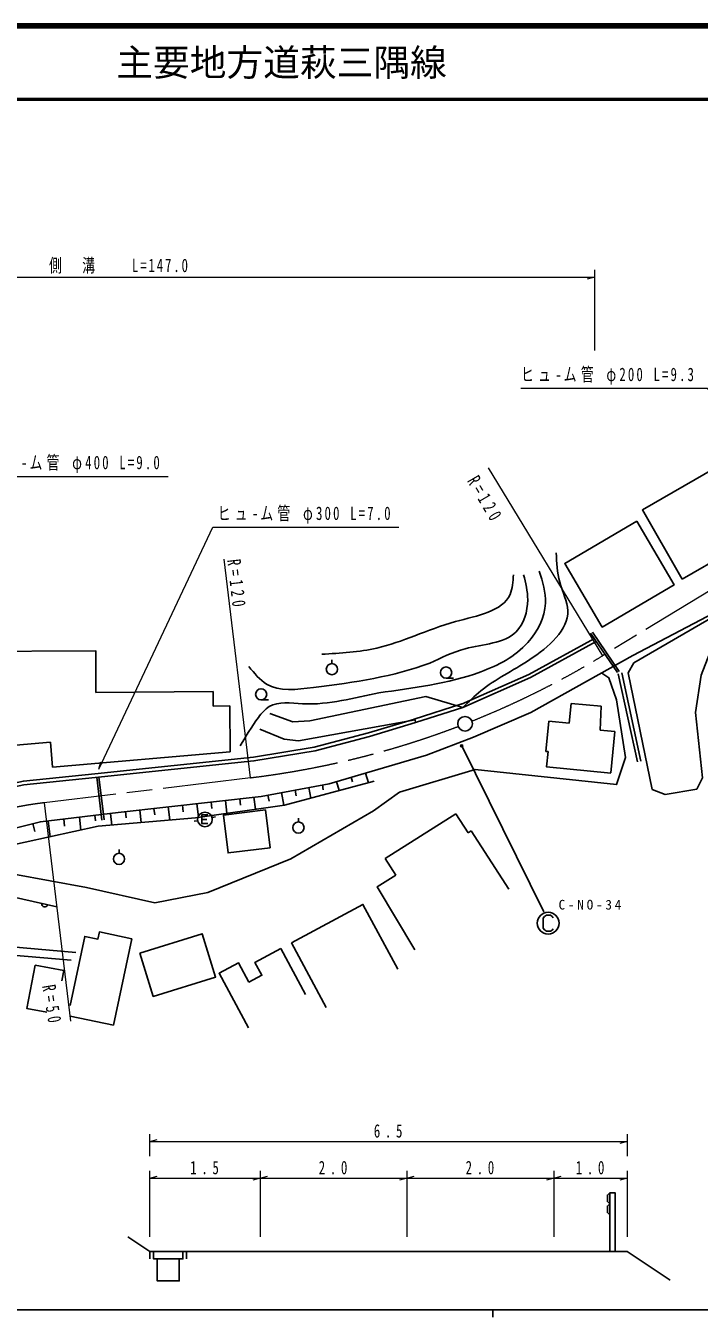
# Model space of a CAD drawing. Units: millimetres, scale not verified. Extents: x 40000 to 680000, y 20000 to 380000.
# Drawn here: x 204414 to 296100, y 204000 to 380000 of the extents above; entities that cross this region are included whole.
import ezdxf
from ezdxf.enums import TextEntityAlignment as Align

# ---------------------------------------------------------------- set-up
doc = ezdxf.new("R2010")
doc.units = ezdxf.units.MM
doc.header["$LTSCALE"] = 1000
doc.linetypes.add('CHAIN', pattern=[18.5, 12, -1.5, 3.5, -1.5])
for name, color, linetype, lineweight in [('M-BGD', 7, 'Continuous', 25), ('M-BMK', 2, 'CHAIN', 13), ('M-BMK-SRVR', 3, 'Continuous', 25), ('M-STR-HTXT', 7, 'Continuous', 13), ('M-STR-STRC', 7, 'Continuous', 25), ('M-TTL', 2, 'Continuous', 140), ('M-TTL-BAND', 7, 'Continuous', 25), ('M-TTL-LINE', 7, 'Continuous', 50)]:
    doc.layers.add(name, color=color, linetype=linetype, lineweight=lineweight)
doc.layers.add('M-TTL-TXT', color=7, linetype='Continuous')
doc.styles.add('ＭＳ ゴシック', font='')
doc.styles.get('ＭＳ ゴシック').set_extended_font_data('MS Gothic')

msp = doc.modelspace()

# ---------------------------------------------------------------- linework, layer by layer
at = {"layer": 'M-BGD'}
for p, q in [((301915, 309274), (293794, 304596)), ((284982, 291842), (281312, 297210)), ((285229, 292012), (281559, 297379)), ((246087, 293075), (246087, 293595)), ((261645, 291098), (262645, 291098)), ((287684, 279673), (285063, 291699)), ((288173, 279780), (285552, 291805)), ((229920, 289252), (213958, 289152)), ((229920, 289252), (229933, 287297)), ((232179, 287311), (229933, 287297)), ((232179, 287311), (232219, 281058)), ((236457, 288128), (237457, 288128)), ((257309, 285518), (263776, 287572)), ((257461, 285041), (263927, 287096)), ((278666, 287657), (278405, 284975)), ((278666, 287657), (282744, 287261)), ((282747, 287295), (282614, 284011)), ((275236, 281087), (275640, 285244)), ((275640, 285244), (278405, 284975)), ((208060, 278979), (232219, 281058)), ((250686, 278159), (251073, 276837)), ((214770, 271754), (214071, 277589)), ((215068, 271790), (214369, 277625)), ((244792, 276534), (244914, 275881)), ((246713, 276997), (247071, 275770)), ((248699, 277578), (248886, 276941)), ((233533, 274654), (233628, 273802)), ((235478, 274873), (235664, 273226)), ((237378, 275155), (237531, 274333)), ((239231, 275500), (239552, 273776)), ((241085, 275845), (241233, 275049)), ((242939, 276189), (243208, 274740)), ((217968, 272902), (218061, 272073)), ((219913, 273121), (220105, 271416)), ((221859, 273340), (221957, 272464)), ((223805, 273559), (224007, 271761)), ((225750, 273778), (225854, 272855)), ((227696, 273997), (227906, 272126)), ((229641, 274216), (229743, 273309)), ((231587, 274435), (231785, 272676)), ((205343, 271267), (205617, 270172)), ((207462, 271658), (207722, 269476)), ((209580, 271910), (209698, 270921)), ((211699, 272162), (211910, 270389)), ((213817, 272414), (213911, 271630)), ((215936, 272666), (216126, 271065)), ((227815, 271668), (227322, 271584)), ((228401, 271836), (229081, 271836)), ((229771, 272079), (230256, 272200)), ((241536, 271490), (241536, 272010)), ((262967, 272612), (253337, 266528)), ((264637, 270031), (262967, 272612)), ((265042, 270286), (264637, 270031)), ((270179, 262354), (265042, 270286)), ((217103, 267223), (217103, 267743)), ((253337, 266528), (254805, 264262)), ((187229, 255776), (211235, 253723)), ((218832, 255583), (216349, 243794)), ((210564, 252668), (185600, 254770)), ((239130, 254247), (242488, 247981)), ((245306, 246214), (240576, 255038)), ((210442, 245038), (216349, 243794)), ((221308, 212947), (218308, 214947)), ((221308, 212947), (221308, 211947)), ((221808, 212947), (225808, 212947)), ((222308, 211947), (225308, 211947)), ((226308, 212947), (226308, 211947))]:
    msp.add_line(p, q, dxfattribs=at)
for points in [[(293794, 304596), (288370, 314014), (298230, 319692), (301833, 313435)], [(189791, 264934), (194553, 267953), (200047, 269941), (206403, 271532), (216995, 272792), (236451, 274983), (245719, 276706), (258959, 280579), (265380, 283030), (273182, 286409), (287083, 294159), (299942, 300950)], [(263725, 287553), (272926, 291612), (281842, 296519)], [(263927, 287096), (273148, 291163), (282084, 296081)], [(196485, 283247), (196414, 294711), (213922, 294821), (213958, 289152)], [(197636, 267277), (202774, 264384), (212695, 262539), (222000, 260489), (229183, 261859), (240517, 266446), (251735, 273017), (255292, 275550), (265622, 278631), (284848, 276584), (286078, 280279), (284844, 288146), (283817, 291156), (282840, 291793)], [(237649, 286267), (240780, 285139), (243090, 285294), (258897, 288583), (263927, 287096)], [(171948, 262506), (177536, 265715), (183352, 269965), (190010, 273290), (195371, 275209), (204081, 277064), (213818, 278071), (235401, 280302), (243687, 281691), (251079, 283636), (257316, 285520)], [(257461, 285041), (257409, 285400), (241551, 282573), (239601, 282778), (236264, 284163)], [(172096, 262014), (177808, 265295), (183613, 269537), (190206, 272830), (195508, 274727), (204159, 276569), (213870, 277574), (235468, 279806), (243792, 281201), (251215, 283155), (257461, 285041)], [(284058, 278173), (284602, 283819), (282614, 284011)], [(208060, 278979), (207769, 282359), (202010, 281864)], [(275236, 281087), (275535, 281088), (275331, 278992), (284055, 278145)], [(251845, 277043), (239642, 273789), (227500, 272069), (214254, 270900), (197636, 267277)], [(229201, 272476), (228401, 272476), (228401, 271276), (229201, 271276)], [(189791, 264934), (192993, 262093), (200750, 261703), (208618, 259938)], [(254779, 264245), (252243, 262643), (257370, 254058)], [(240576, 255038), (250318, 260259), (255048, 251435)], [(210441, 246463), (212429, 255903), (214221, 255526), (214428, 256511), (218832, 255583)], [(239130, 254247), (235604, 252357), (236549, 250595), (234786, 249650)], [(205665, 251978), (204535, 246072), (207256, 245552)], [(209315, 249832), (209582, 251229), (205665, 251978)], [(234786, 249650), (233369, 252294), (230725, 250877), (234713, 243436)], [(283958, 217947), (283598, 218247), (283598, 219147), (283958, 219447), (283598, 219747), (283598, 220647), (283958, 220947)], [(283958, 212947), (283958, 220947), (284658, 220947), (284658, 212947)], [(221308, 212947), (221808, 212947), (221808, 211947), (222308, 211947), (222308, 208947), (225308, 208947), (225308, 211947), (225808, 211947), (225808, 212947), (226308, 212947)], [(226308, 212947), (236308, 212947), (256308, 212947), (276308, 212947), (286308, 212947), (292154, 209050)]]:
    msp.add_lwpolyline(points, dxfattribs=at)
for points in [[(287604, 312480), (277803, 306727), (282895, 298052), (292696, 303805)], [(287196, 293193), (298554, 299771), (299376, 299206), (296396, 291497), (295625, 286409), (296550, 277518), (295779, 275977), (291462, 275257), (289715, 275925), (286426, 291805)], [(237042, 273124), (231318, 272416), (231954, 267272), (237678, 267979)], [(219942, 253626), (228428, 256251), (230253, 250352), (221767, 247727)]]:
    msp.add_lwpolyline(points, close=True, dxfattribs=at)
for centre, radius in [((246087, 292315), 760), ((261645, 291858), 760), ((236457, 288888), 760), ((228801, 271836), 1000), ((241536, 270730), 760), ((217103, 266463), 760)]:
    msp.add_circle(centre, radius, dxfattribs=at)
msp.add_arc((206983, 260305), 400, 167.35353, 347.35353, dxfattribs=at)
for points, knots in [([(263927, 287096), (264726, 287885), (265524, 288675), (266368, 289359), (268374, 290987), (270635, 292022), (273035, 293621), (275597, 295328), (278318, 297679), (278219, 300290), (278171, 301541), (277477, 302851), (277107, 304179), (276740, 305495), (276691, 306828), (276642, 308161)], [0, 0, 0, 0, 1, 1, 1, 2, 2, 2, 3, 3, 3, 4, 4, 4, 5, 5, 5, 5]), ([(233588, 281849), (234357, 283161), (235126, 284473), (236087, 285739), (236523, 286313), (236998, 286877), (237568, 287221), (238808, 287969), (240495, 287679), (242106, 287593), (245818, 287418), (249053, 288445), (252478, 289078), (257135, 289776), (261764, 290302), (266368, 291952), (268740, 292834), (271041, 294021), (272756, 295936), (274097, 297433), (275080, 299376), (275163, 301308), (275225, 302763), (274776, 304211), (274328, 305660)], [0, 0, 0, 0, 1, 1, 1, 2, 2, 2, 3, 3, 3, 4, 4, 4, 5, 5, 5, 6, 6, 6, 7, 7, 7, 8, 8, 8, 8]), ([(234789, 292684), (235531, 291757), (236274, 290830), (237197, 290277), (238935, 289238), (241312, 289527), (243587, 289816), (249334, 290547), (254426, 291285), (259422, 293154), (260986, 293845), (262480, 294631), (264237, 295100), (266677, 295766), (269553, 295757), (271182, 297417), (272211, 298467), (272743, 300183), (272755, 301770), (272764, 302961), (272481, 304079), (272198, 305197)], [0, 0, 0, 0, 1, 1, 1, 2, 2, 2, 3, 3, 3, 4, 4, 4, 5, 5, 5, 6, 6, 6, 7, 7, 7, 7]), ([(244697, 294354), (247261, 294504), (249825, 294654), (252198, 295190), (255761, 295994), (258893, 297667), (262939, 298804), (265897, 299636), (269343, 300181), (270347, 302511), (270677, 303277), (270743, 304237), (270809, 305196)], [0, 0, 0, 0, 1, 1, 1, 2, 2, 2, 3, 3, 3, 4, 4, 4, 4])]:
    msp.add_open_spline(points, degree=3, knots=knots, dxfattribs=at)
at = {"layer": 'M-BMK'}
for p, q in [((299088, 303967), (282961, 294149)), ((235025, 277522), (206895, 274106))]:
    msp.add_line(p, q, dxfattribs=at)
for centre, radius, start, end in [((220558, 396647), 120000, 291.81805, 301.33382), ((220558, 396647), 120000, 276.92424, 290.86312), ((212923, 224471), 50000, 96.92422, 119.93839)]:
    msp.add_arc(centre, radius, start, end, dxfattribs=at)
at = {"layer": 'M-BMK-SRVR'}
msp.add_circle((264228, 284875), 1000, dxfattribs=at)
at = {"layer": 'M-STR-HTXT'}
for p, q in [((281842, 346733), (281842, 335733)), ((142658, 345733), (281842, 345733)), ((281842, 345733), (280842, 345453)), ((267360, 319773), (282961, 294149)), ((235025, 277522), (231408, 307303)), ((214362, 278689), (214635, 279691)), ((206895, 274106), (210512, 244325)), ((221308, 225947), (221308, 228947)), ((286308, 228947), (286308, 225947)), ((221308, 227947), (222308, 228227)), ((221308, 227947), (286308, 227947)), ((286308, 227947), (285308, 227667)), ((221308, 214947), (221308, 223947)), ((236308, 223947), (236308, 214947)), ((256308, 223947), (256308, 214947)), ((276308, 223947), (276308, 214947)), ((286308, 223947), (286308, 214947)), ((221308, 222947), (222308, 223227)), ((221308, 222947), (236308, 222947)), ((236308, 222947), (235308, 222667)), ((236308, 222947), (237308, 223227)), ((236308, 222947), (256308, 222947)), ((256308, 222947), (255308, 222667)), ((256308, 222947), (257308, 223227)), ((256308, 222947), (276308, 222947)), ((276308, 222947), (275308, 222667)), ((276308, 222947), (277308, 223227)), ((276308, 222947), (286308, 222947)), ((286308, 222947), (285308, 222667))]:
    msp.add_line(p, q, dxfattribs=at)
for points in [[(313081, 317444), (297188, 330582), (271838, 330582)], [(184699, 272587), (198426, 318572), (223776, 318572)], [(214362, 278689), (229861, 311652), (255211, 311652)]]:
    msp.add_lwpolyline(points, dxfattribs=at)
at = {"layer": 'M-STR-STRC'}
msp.add_line((274930, 259222), (263762, 281863), dxfattribs=at)
msp.add_lwpolyline([(276200, 258420), (276080, 258600), (275840, 258780), (275300, 258780), (275060, 258600), (274880, 258360), (274880, 257040), (275060, 256800), (275300, 256620), (275840, 256620), (276080, 256740), (276200, 256920)], dxfattribs=at)
for centre, radius in [((263762, 281863), 150), ((263762, 281863), 90), ((263762, 281863), 30), ((275540, 257700), 1500)]:
    msp.add_circle(centre, radius, dxfattribs=at)
at = {"layer": 'M-TTL'}
msp.add_line((680000, 380000), (40000, 380000), dxfattribs=at)
at = {"layer": 'M-TTL-BAND'}
for p, q in [((40000, 205000), (579000, 205000)), ((268000, 205000), (268000, 204000))]:
    msp.add_line(p, q, dxfattribs=at)
at = {"layer": 'M-TTL-LINE'}
msp.add_line((40000, 370000), (680000, 370000), dxfattribs=at)

# ---------------------------------------------------------------- texts
at = {"layer": 'M-STR-HTXT', "char_height": 1833, "attachment_point": 7, "style": 'ＭＳ ゴシック'}
for s, insert in [('\\T1.29;\\W0.7;側\u3000溝\u3000\u3000L=147.0', (207575, 346233)), ('\\T1.33;\\W0.7;ヒュ-ム管\\~φ200\\~L=9.3', (271838, 331082)), ('\\T1.33;\\W0.7;ヒュ-ム管\\~φ400\\~L=9.0', (199093, 319072)), ('\\T1.33;\\W0.7;ヒュ-ム管\\~φ300\\~L=7.0', (230528, 312152)), ('\\T1.73;\\W0.7;6.5', (251800, 228447)), ('\\T1.73;\\W0.7;2.0', (244300, 223447)), ('\\T1.73;\\W0.7;2.0', (264300, 223447)), ('\\T1.73;\\W0.7;1.0', (279300, 223447)), ('\\T1.73;\\W0.7;1.5', (226800, 223447))]:
    msp.add_mtext(s, dxfattribs=dict(at, insert=insert))
for s, insert, rotation in [('\\T1.61;\\W0.7;R=120', (264429, 317978), 300.3), ('\\T1.61;\\W0.7;R=120', (231805, 307202), 276.5), ('\\T1.65;\\W0.7;R=50', (206606, 249145), 279.4)]:
    msp.add_mtext(s, dxfattribs=dict(at, insert=insert, rotation=rotation))
at = {"layer": 'M-STR-STRC', "insert": (276958, 259537), "char_height": 1320, "attachment_point": 7, "style": 'ＭＳ ゴシック'}
msp.add_mtext('\\T1.42;C-NO-34', dxfattribs=at)
at = {"layer": 'M-TTL-TXT', "style": 'ＭＳ ゴシック'}
msp.add_text('主要地方道萩三隅線', height=3666, dxfattribs=at).set_placement((216734, 375000), align=Align.MIDDLE_LEFT)

doc.saveas('drawing.dxf')
